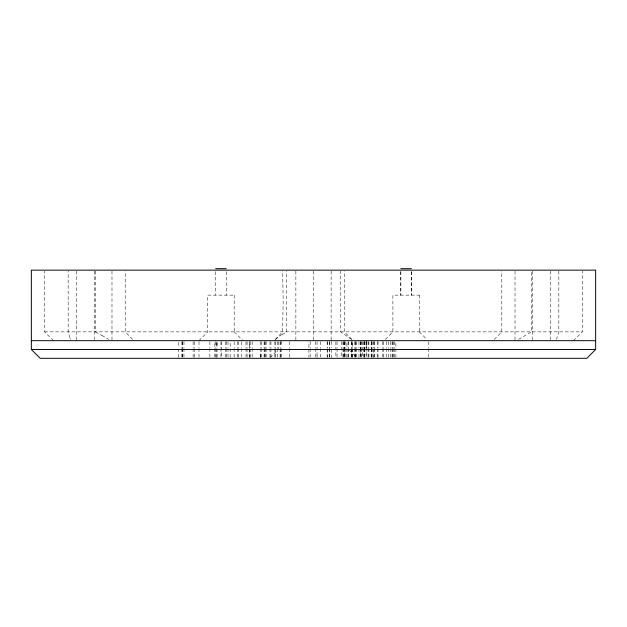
<?xml version="1.0" encoding="UTF-8"?>
<svg xmlns="http://www.w3.org/2000/svg" width="627" height="627" viewBox="0 0 627 627"><rect width="100%" height="100%" fill="white"/><g stroke="black" fill="none" stroke-linecap="round" stroke-linejoin="round"><path stroke-width="0.47" stroke-dasharray="3.13 2.35" d="M53.522 340.68L44.58 331.863L44.58 271.107M178.483 357.437L178.483 349.498M214.81 346.559L214.81 341.66M216.895 357.437L216.895 341.66L216.981 347.734M216.981 345.093L216.981 341.566M221.77 341.66L221.77 357.437M230.172 357.437L230.172 341.66M249.444 347.538L249.444 341.66M250.189 357.437L250.189 349.498M260.323 357.476L260.323 352.437M286.249 331.863L286.257 271.107M308.923 347.57L308.931 341.786M317.082 357.398L317.082 355.564M331.761 349.498L331.761 357.586M331.761 341.417L331.761 347.609M335.876 341.66L335.876 357.437M346.974 357.492L346.974 341.511M352.178 357.437L352.178 341.66M358.981 357.437L358.981 349.498M360.799 341.66L360.799 357.437M362.641 341.66L362.641 357.437M366.176 341.66L366.184 357.437M373.708 341.566L373.708 347.734M378.042 357.437L378.042 349.498M395.888 357.437L395.888 341.66M558.822 271.107L558.822 331.863L556.486 339.332M280.12 341.543L280.12 346.559M275.229 339.426L282.644 331.863L283.153 300.999L282.659 271.107M198.931 340.68L207.749 331.863L207.733 295.137L234.2 295.137M270.088 357.641L277.549 350.179M385.433 339.325L392.91 331.863L392.894 295.137L419.361 295.137M494.248 339.426L501.804 331.863L501.788 271.107M573.478 340.68L582.42 331.863L582.42 271.107M275.496 339.419L278.56 336.958A86.526 55.795 0 0 1 280.175 335.766L282.001 334.497M518.584 339.332L531.571 331.863L531.571 271.107M44.58 331.863L582.42 331.863M101.966 335.476L108.667 339.481M351.41 339.332L340.751 331.863L340.743 271.107M419.345 331.863L426.822 339.325M351.912 339.426L344.356 331.863L344.356 271.107M349.451 350.179L356.912 357.641M234.184 331.863L243.017 340.68M132.65 339.325L125.212 331.863L125.212 271.107M70.514 339.332L70.075 338.29M69.832 337.679L68.178 331.863L68.178 271.107M280.12 357.461L280.12 348.518M378.042 341.566L378.042 347.734M308.923 349.498L308.931 357.218M550.287 271.123L550.287 339.701M532.652 271.107L532.652 340.68M515.018 271.123L515.018 340.68M428.664 341.66L428.664 347.538M428.664 348.518L428.664 357.335M419.345 295.137L419.361 331.863M411.422 271.624L411.422 295.137M411.406 271.624L411.406 295.137M400.841 271.624L400.841 295.137M400.825 271.624L400.825 295.137M394.454 341.66L394.454 347.538M394.454 348.518L394.454 357.335M393.552 341.66L393.552 347.538M393.552 348.518L393.552 357.335M392.627 341.66L392.627 347.538M392.627 348.518L392.627 357.335M392.087 341.66L392.087 347.538M392.087 348.518L392.087 357.335M390.268 341.66L390.268 347.538M390.268 348.518L390.268 357.335M388.552 341.66L388.552 347.538M388.552 348.518L388.552 357.335M386.679 341.66L386.679 347.538M386.679 348.518L386.679 357.335M383.128 341.66L383.128 347.538M383.128 348.518L383.128 357.335M382.909 341.66L382.909 347.538M382.909 348.518L382.909 357.335M377.603 341.66L377.603 347.538M377.603 348.518L377.603 357.335M374.546 341.66L374.546 347.538M374.546 348.518L374.546 357.335M374.068 341.66L374.068 347.538M374.068 348.518L374.068 357.335M373.708 349.498L373.708 357.437M372.172 341.66L372.172 347.538M372.172 348.518L372.172 357.335M371.756 341.66L371.717 347.538M371.756 348.518L371.717 357.335M371.396 341.66L371.396 347.538M371.396 348.518L371.396 357.335M371.208 341.66L371.208 347.538M371.208 348.518L371.208 357.335M368.942 341.66L368.903 347.64M368.942 348.518L368.942 357.335M368.747 341.66L368.747 347.538M368.747 348.518L368.747 357.335M366.944 341.66L366.944 347.538M366.944 348.518L366.944 357.335M364.883 341.66L364.883 347.538M364.883 348.518L364.883 357.335M364.702 341.66L364.702 347.538M364.702 348.518L364.702 357.335M364.311 341.66L364.311 347.538M364.311 348.518L364.311 357.335M364.013 341.66L364.013 347.538M364.013 348.518L364.013 357.335M363.934 341.66L363.934 347.538M363.934 348.518L363.934 357.335M361.795 341.66L361.795 347.538M361.795 348.518L361.795 357.335M360.909 341.66L360.909 347.538M360.909 348.518L360.909 357.335M360.494 341.66L360.494 347.538M360.494 348.518L360.494 357.335M358.981 341.566L358.981 347.734M356.771 341.66L356.802 347.538M356.771 348.518L356.802 357.335M355.885 341.66L355.885 347.538M355.885 348.518L355.885 357.335M355.627 341.66L355.627 347.538M355.627 348.518L355.627 357.335M354.686 341.66L354.686 347.538M354.686 348.518L354.686 357.335M352.366 341.66L352.366 347.538M352.366 348.518L352.366 357.335M351.394 341.66L351.394 347.538M351.394 348.518L351.394 357.335M351.285 341.66L351.285 347.538M351.285 348.518L351.285 357.335M348.769 341.66L348.769 347.538M348.769 348.518L348.769 357.335M348.103 341.66L348.103 347.538M348.103 348.518L348.103 357.335M345.877 341.66L345.877 347.538M345.877 348.518L345.877 357.335M344.811 341.66L344.811 347.538M344.811 348.518L344.811 357.335M344.685 341.66L344.685 357.218M344.074 341.66L344.105 347.538M344.074 348.518L344.105 357.335M343.612 341.66L343.612 347.538M343.612 348.518L343.612 357.335M342.985 341.66L342.985 347.538M342.985 348.518L342.985 357.335M341.739 341.66L341.739 357.437M337.06 341.66L337.06 347.538M337.06 348.518L337.06 357.335M331.134 271.123L331.134 340.68M329.794 341.66L329.794 347.538M329.794 348.518L329.794 357.335M329.441 341.66L329.441 347.538M329.441 348.518L329.441 357.335M327.365 341.566L327.365 347.734M327.365 349.498L327.365 357.437M327.161 341.66L327.161 347.538M327.161 348.518L327.161 357.335M320.428 341.66L320.428 347.538M320.428 348.518L320.428 357.335M317.082 341.605L317.011 357.335M315.546 341.66L315.546 347.538M315.546 348.518L315.546 357.335M313.5 271.107L313.5 340.68M310.185 341.66L310.185 347.538M310.185 348.518L310.185 357.335M295.866 271.123L295.866 340.68M289.423 341.66L289.423 347.538M289.423 348.518L289.423 357.335M281.562 341.237L281.562 346.559M281.562 348.518L281.562 357.766M280.253 341.66L280.253 347.538M280.253 348.518L280.253 357.335M278.231 341.66L278.231 349.498M277.377 341.66L277.377 347.538M277.377 348.518L277.377 357.335M275.645 341.66L275.645 347.538M275.645 348.518L275.645 357.335M274.869 341.66L274.869 347.538M274.869 348.518L274.869 357.335M270.958 341.66L270.958 347.538M270.958 348.518L270.958 357.335M269.994 341.66L269.994 347.538M269.994 348.518L269.994 357.335M266.122 341.66L266.122 347.538M266.122 348.518L266.122 357.335M265.213 341.66L265.213 347.538M265.213 348.518L265.213 357.335M264.422 341.66L264.422 347.538M264.422 348.518L264.422 357.335M264.108 341.66L264.108 347.538M264.108 348.518L264.108 357.335M261.749 341.66L261.749 347.538M261.749 348.518L261.749 357.335M260.385 341.66L260.385 347.538M260.323 348.518L260.385 357.335M252.164 341.66L252.164 347.538M252.164 348.518L252.164 357.335M250.189 341.566L250.189 347.734M249.444 349.498L249.444 357.437M249.311 341.66L249.311 347.538M249.311 348.518L249.311 357.335M247.085 341.66L247.085 347.538M247.085 348.518L247.085 357.335M246.027 341.66L246.027 347.538M246.027 348.518L246.027 357.335M241.536 341.66L241.536 347.538M241.536 348.518L241.536 357.335M238.299 341.66L238.299 347.538M238.299 348.518L238.299 357.335M237.515 341.66L237.515 347.538M237.515 348.518L237.515 357.335M234.184 295.137L234.2 331.863M234.153 341.66L234.153 347.538M234.153 348.518L234.153 357.335M228.016 341.66L228.016 347.538M228.016 348.518L228.016 357.335M226.465 341.66L226.465 347.538M226.465 348.518L226.465 357.335M226.245 271.624L226.261 295.137M225.289 341.66L225.289 347.538M225.289 348.518L225.289 357.335M220.97 341.66L220.97 347.538M220.97 348.518L220.97 357.335M216.942 348.518L216.981 357.437M215.664 271.624L215.68 295.137M215.735 341.66L215.735 347.538M215.735 348.518L215.735 357.335M214.81 348.518L214.81 357.476M209.873 341.66L209.873 347.538M209.873 348.518L209.873 357.335M199.01 341.66L199.01 347.538M199.01 348.518L199.01 357.335M194.566 341.66L194.566 347.538M194.566 348.518L194.566 357.335M193.124 341.66L193.124 347.538M193.124 348.518L193.124 357.335M183.977 341.66L183.977 347.538M183.977 348.518L183.977 357.335M182.684 341.66L182.684 347.538M182.684 348.518L182.684 357.335M182.269 341.66L182.269 347.538M182.269 348.518L182.269 357.335M181.869 341.66L181.869 347.538M181.869 348.518L181.869 357.335M178.483 342.334L178.483 347.711M111.982 271.123L111.982 340.68M95.429 271.107L95.429 331.863M94.348 271.107L94.348 339.701M76.713 271.123L76.713 340.68M282.244 334.646A70.185 44.603 -0.9 0 1 286.492 332.036M95.445 331.926A73.179 23.52 36.1 0 1 101.974 335.539M366.176 341.511L366.176 347.687L366.184 341.511"/><path stroke-width="0.94" d="M595.65 349.498L586.833 358.315L40.167 358.315L31.35 349.498L31.35 270.143L595.65 270.143L595.65 349.498L31.35 349.498M215.664 268.685L226.261 268.685M400.825 268.685L411.422 268.685M31.35 340.68L595.65 340.68"/></g></svg>
